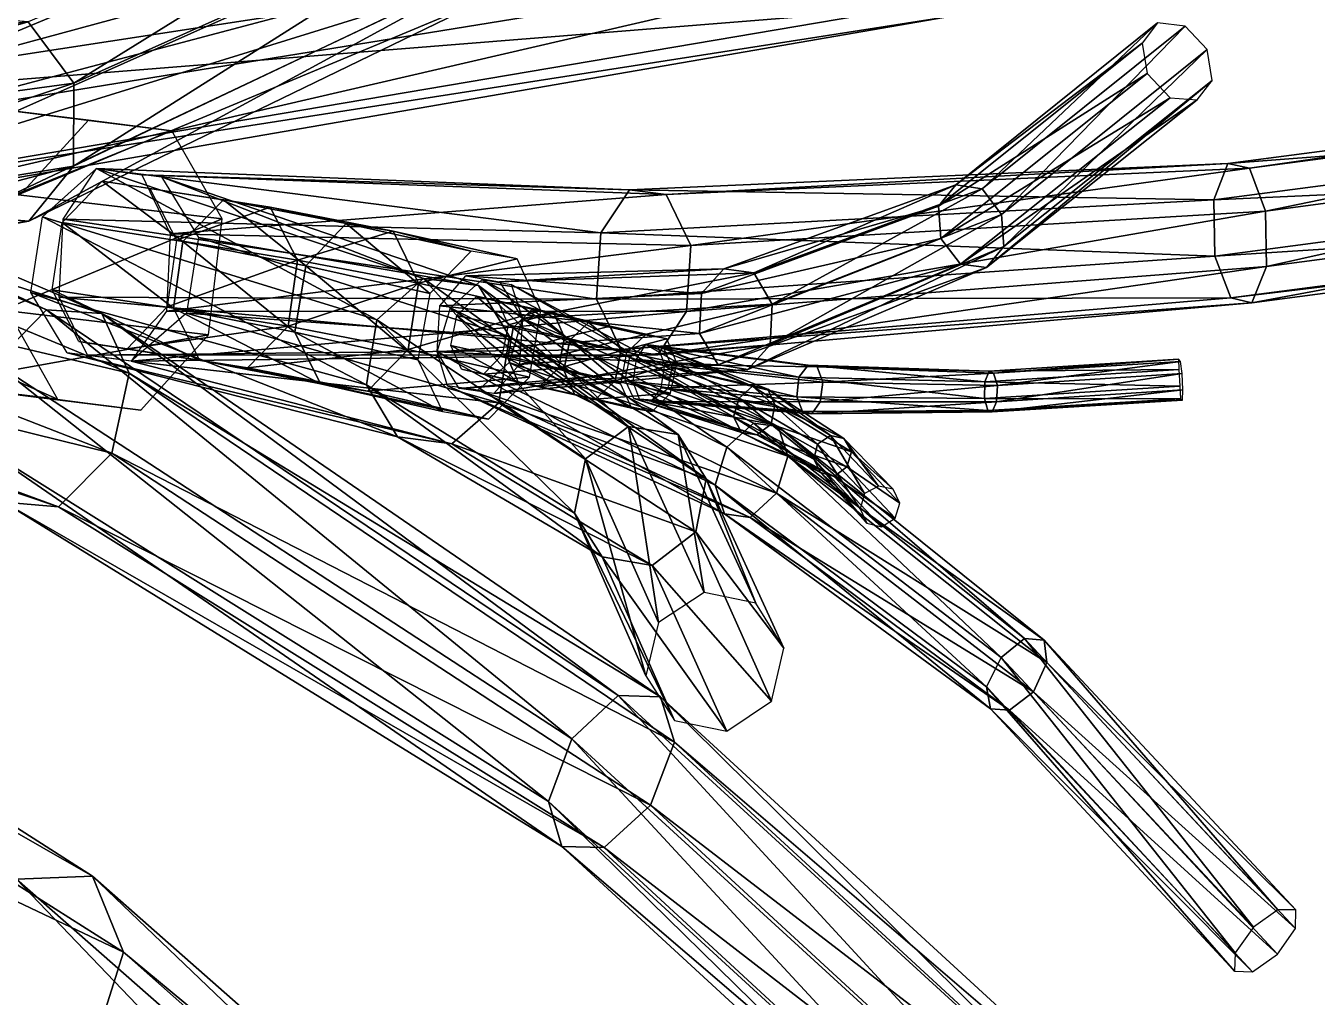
# Model space of a CAD drawing. Extents: x -19.7 to 19.7, y -24.1 to 24.1.
# Drawn here: x 13.709 to 17.334, y -4.801 to -2.076 of the extents above; entities that cross this region are included whole.
import ezdxf

# ---------------------------------------------------------------- set-up
doc = ezdxf.new("R2010")
doc.units = 0

msp = doc.modelspace()

# ---------------------------------------------------------------- linework, layer by layer
at = {"layer": 'aqua100', "color": 3}
for points in [[(13.32, -2.34155, -1.57891), (16.37506, -1.5324, -0.36962), (13.31451, -1.97003, -1.60089)], [(13.32, -2.34155, -1.57891), (16.39819, -1.84228, -0.34313), (16.37506, -1.5324, -0.36962)], [(13.84405, -2.23693, 0.13555), (14.9707, -1.53833, 1.71997), (13.71606, -2.06445, 0.22662)], [(13.84405, -2.23693, 0.13555), (15.09234, -1.67871, 1.65997), (14.9707, -1.53833, 1.71997)], [(13.41503, -2.203, 0.49328), (14.72308, -1.65679, 1.94696), (14.74206, -1.84271, 1.98345)], [(13.53961, -2.05017, 0.37213), (14.72308, -1.65679, 1.94696), (13.41503, -2.203, 0.49328)], [(13.84338, -2.46936, 0.15875), (15.11138, -1.86676, 1.69757), (15.09234, -1.67871, 1.65997)], [(13.84338, -2.46936, 0.15875), (15.09234, -1.67871, 1.65997), (13.84405, -2.23693, 0.13555)], [(12.74761, -1.92828, -0.92993), (16.04675, -1.79632, 0.27832), (12.75604, -2.30151, -0.90643)], [(12.75604, -2.30151, -0.90643), (16.04675, -1.79632, 0.27832), (16.16333, -2.02777, 0.11486)], [(13.16064, -2.59197, -1.3673), (16.31286, -2.04785, -0.14135), (16.39819, -1.84228, -0.34313)], [(13.16064, -2.59197, -1.3673), (16.39819, -1.84228, -0.34313), (13.32, -2.34155, -1.57891)], [(13.41503, -2.203, 0.49328), (14.74206, -1.84271, 1.98345), (13.41479, -2.4342, 0.51361)], [(13.41479, -2.4342, 0.51361), (14.74206, -1.84271, 1.98345), (14.8648, -1.98425, 1.92626)], [(13.71752, -2.62365, 0.27679), (15.0158, -1.99383, 1.80645), (15.11138, -1.86676, 1.69757)], [(13.71752, -2.62365, 0.27679), (15.11138, -1.86676, 1.69757), (13.84338, -2.46936, 0.15875)], [(13.41479, -2.4342, 0.51361), (14.8648, -1.98425, 1.92626), (13.54254, -2.6098, 0.42529)], [(13.54254, -2.6098, 0.42529), (14.8648, -1.98425, 1.92626), (15.0158, -1.99383, 1.80645)], [(12.75604, -2.30151, -0.90643), (16.16333, -2.02777, 0.11486), (12.92541, -2.57635, -1.09051)], [(12.92541, -2.57635, -1.09051), (16.16333, -2.02777, 0.11486), (16.31286, -2.04785, -0.14135)], [(13.54254, -2.6098, 0.42529), (15.0158, -1.99383, 1.80645), (13.71752, -2.62365, 0.27679)], [(12.3327, -2.21771, -1.28186), (13.71606, -2.06445, 0.22662), (13.53961, -2.05017, 0.37213)], [(12.48199, -2.42205, -1.3825), (13.71606, -2.06445, 0.22662), (12.3327, -2.21771, -1.28186)], [(12.48199, -2.42205, -1.3825), (13.84405, -2.23693, 0.13555), (13.71606, -2.06445, 0.22662)], [(12.92541, -2.57635, -1.09051), (16.31286, -2.04785, -0.14135), (13.16064, -2.59197, -1.3673)], [(16.31994, -2.52227, 2.72045), (16.88616, -2.06744, 3.39239), (16.8424, -2.12487, 3.45098)], [(16.39312, -2.53314, 2.66052), (16.88616, -2.06744, 3.39239), (16.31994, -2.52227, 2.72045)], [(16.39312, -2.53314, 2.66052), (16.96325, -2.07708, 3.33483), (16.88616, -2.06744, 3.39239)], [(16.44799, -2.60516, 2.63287), (16.96325, -2.07708, 3.33483), (16.39312, -2.53314, 2.66052)], [(16.44799, -2.60516, 2.63287), (17.02508, -2.14221, 3.31768), (16.96325, -2.07708, 3.33483)], [(16.31994, -2.52227, 2.72045), (16.8424, -2.12487, 3.45098), (16.27099, -2.58154, 2.77563)], [(16.27099, -2.58154, 2.77563), (16.8424, -2.12487, 3.45098), (16.85687, -2.21002, 3.48028)], [(16.45471, -2.69531, 2.65362), (17.02508, -2.14221, 3.31768), (16.44799, -2.60516, 2.63287)], [(16.45471, -2.69531, 2.65362), (17.03948, -2.22949, 3.3468), (17.02508, -2.14221, 3.31768)], [(16.27099, -2.58154, 2.77563), (16.85687, -2.21002, 3.48028), (16.27789, -2.67285, 2.79626)], [(16.27789, -2.67285, 2.79626), (16.85687, -2.21002, 3.48028), (16.9215, -2.2777, 3.46075)], [(12.20526, -2.21343, -1.03656), (13.76708, -2.87304, 0.20458), (13.62115, -3.02124, 0.30621)], [(12.39111, -2.22625, -1.22644), (13.76708, -2.87304, 0.20458), (12.20526, -2.21343, -1.03656)], [(12.39111, -2.22625, -1.22644), (13.9226, -2.88342, 0.03991), (13.76708, -2.87304, 0.20458)], [(12.48199, -2.42205, -1.3825), (13.9226, -2.88342, 0.03991), (12.39111, -2.22625, -1.22644)], [(12.48211, -2.68853, -1.35906), (13.84405, -2.23693, 0.13555), (12.48199, -2.42205, -1.3825)], [(12.48211, -2.68853, -1.35906), (13.84338, -2.46936, 0.15875), (13.84405, -2.23693, 0.13555)], [(16.40582, -2.75366, 2.7088), (16.99713, -2.28369, 3.40539), (17.03948, -2.22949, 3.3468)], [(16.40582, -2.75366, 2.7088), (17.03948, -2.22949, 3.3468), (16.45471, -2.69531, 2.65362)], [(17.14392, -2.47546, 1.61181), (18.85552, -2.2301, 1.7976), (17.083, -2.46228, 1.74407)], [(17.083, -2.46228, 1.74407), (18.85552, -2.2301, 1.7976), (18.84674, -2.32781, 1.90423)], [(17.14392, -2.47546, 1.61181), (18.88586, -2.24603, 1.66101), (18.85552, -2.2301, 1.7976)], [(17.18914, -2.59564, 1.52484), (18.88586, -2.24603, 1.66101), (17.14392, -2.47546, 1.61181)], [(17.18914, -2.59564, 1.52484), (18.9176, -2.3659, 1.57635), (18.88586, -2.24603, 1.66101)], [(13.54089, -2.29876, -0.19775), (13.88494, -2.34027, 0.55712), (13.30371, -2.27081, 0.02209)], [(13.30371, -2.27081, 0.02209), (13.88494, -2.34027, 0.55712), (13.69274, -2.55133, 0.71453)], [(16.27789, -2.67285, 2.79626), (16.9215, -2.2777, 3.46075), (16.33312, -2.74444, 2.76721)], [(16.33312, -2.74444, 2.76721), (16.9215, -2.2777, 3.46075), (16.99713, -2.28369, 3.40539)], [(13.54089, -2.29876, -0.19775), (14.11938, -2.37017, 0.33514), (13.88494, -2.34027, 0.55712)], [(13.68023, -2.54895, -0.35058), (14.11938, -2.37017, 0.33514), (13.54089, -2.29876, -0.19775)], [(16.33312, -2.74444, 2.76721), (16.99713, -2.28369, 3.40539), (16.40582, -2.75366, 2.7088)], [(17.044, -2.5642, 1.84777), (18.84674, -2.32781, 1.90423), (18.86151, -2.48217, 1.91943)], [(17.083, -2.46228, 1.74407), (18.84674, -2.32781, 1.90423), (17.044, -2.5642, 1.84777)], [(13.68023, -2.54895, -0.35058), (14.25988, -2.61773, 0.18261), (14.11938, -2.37017, 0.33514)], [(17.19158, -2.75073, 1.53985), (18.9176, -2.3659, 1.57635), (17.18914, -2.59564, 1.52484)], [(17.19158, -2.75073, 1.53985), (18.93365, -2.52075, 1.58868), (18.9176, -2.3659, 1.57635)], [(12.42187, -2.68023, -1.41265), (13.99938, -3.05017, -0.09619), (12.48199, -2.42205, -1.3825)], [(12.48199, -2.42205, -1.3825), (13.99938, -3.05017, -0.09619), (13.9226, -2.88342, 0.03991)], [(15.50659, -2.5487, 1.17053), (17.083, -2.46228, 1.74407), (15.40344, -2.53594, 1.31616)], [(15.40344, -2.53594, 1.31616), (17.083, -2.46228, 1.74407), (17.044, -2.5642, 1.84777)], [(15.50659, -2.5487, 1.17053), (17.14392, -2.47546, 1.61181), (17.083, -2.46228, 1.74407)], [(12.33239, -2.86724, -1.22106), (13.84338, -2.46936, 0.15875), (12.48211, -2.68853, -1.35906)], [(12.33239, -2.86724, -1.22106), (13.71752, -2.62365, 0.27679), (13.84338, -2.46936, 0.15875)], [(13.90771, -2.47607, 0.52081), (14.69464, -2.90051, 1.91674), (13.75616, -2.61132, 0.5982)], [(13.90771, -2.47607, 0.52081), (15.32275, -2.65637, 1.42828), (13.81347, -2.6181, 0.64971)], [(14.0902, -2.49963, 0.40209), (14.8258, -2.78485, 1.84783), (13.90771, -2.47607, 0.52081)], [(13.90771, -2.47607, 0.52081), (14.8258, -2.78485, 1.84783), (14.69464, -2.90051, 1.91674)], [(13.90771, -2.47607, 0.52081), (15.40344, -2.53594, 1.31616), (15.32275, -2.65637, 1.42828)], [(14.0346, -2.49359, 0.35083), (15.40344, -2.53594, 1.31616), (13.90771, -2.47607, 0.52081)], [(14.0346, -2.49359, 0.35083), (15.50659, -2.5487, 1.17053), (15.40344, -2.53594, 1.31616)], [(14.11401, -2.65979, 0.24005), (15.50659, -2.5487, 1.17053), (14.0346, -2.49359, 0.35083)], [(14.0902, -2.49963, 0.40209), (14.97943, -2.80444, 1.74188), (14.8258, -2.78485, 1.84783)], [(14.19372, -2.66949, 0.31317), (14.97943, -2.80444, 1.74188), (14.0902, -2.49963, 0.40209)], [(15.5755, -2.69244, 1.07141), (17.14392, -2.47546, 1.61181), (15.50659, -2.5487, 1.17053)], [(15.5755, -2.69244, 1.07141), (17.18914, -2.59564, 1.52484), (17.14392, -2.47546, 1.61181)], [(17.044, -2.5642, 1.84777), (18.86151, -2.48217, 1.91943), (17.04644, -2.72198, 1.86138)], [(17.04644, -2.72198, 1.86138), (18.86151, -2.48217, 1.91943), (18.89385, -2.60321, 1.83319)], [(13.92321, -2.51171, 0.51232), (14.1499, -2.68109, 0.90753), (13.81115, -2.62811, 0.60479)], [(13.92321, -2.51171, 0.51232), (14.26385, -2.5642, 0.81329), (14.1499, -2.68109, 0.90753)], [(14.05731, -2.53192, 0.3836), (14.26385, -2.5642, 0.81329), (13.92321, -2.51171, 0.51232)], [(14.13177, -2.67755, 0.29406), (14.39538, -2.58435, 0.68505), (14.05731, -2.53192, 0.3836)], [(14.05731, -2.53192, 0.3836), (14.39538, -2.58435, 0.68505), (14.26385, -2.5642, 0.81329)], [(15.40344, -2.53594, 1.31616), (17.044, -2.5642, 1.84777), (15.32275, -2.65637, 1.42828)], [(15.75244, -2.76898, 1.96948), (16.31994, -2.52227, 2.72045), (15.66845, -2.75756, 2.04425)], [(15.66845, -2.75756, 2.04425), (16.31994, -2.52227, 2.72045), (16.27099, -2.58154, 2.77563)], [(15.75244, -2.76898, 1.96948), (16.39312, -2.53314, 2.66052), (16.31994, -2.52227, 2.72045)], [(15.80377, -2.85662, 1.92449), (16.39312, -2.53314, 2.66052), (15.75244, -2.76898, 1.96948)], [(15.80377, -2.85662, 1.92449), (16.44799, -2.60516, 2.63287), (16.39312, -2.53314, 2.66052)], [(17.1502, -2.8529, 1.64447), (18.93365, -2.52075, 1.58868), (17.19158, -2.75073, 1.53985)], [(17.1502, -2.8529, 1.64447), (18.9223, -2.61932, 1.69512), (18.93365, -2.52075, 1.58868)], [(13.64361, -2.87377, -0.34521), (14.25988, -2.61773, 0.18261), (13.68023, -2.54895, -0.35058)], [(14.11401, -2.65979, 0.24005), (15.5755, -2.69244, 1.07141), (15.50659, -2.5487, 1.17053)], [(14.26385, -2.5642, 0.81329), (14.49511, -2.74902, 1.20794), (14.1499, -2.68109, 0.90753)], [(14.39538, -2.58435, 0.68505), (14.60852, -2.63043, 1.11608), (14.26385, -2.5642, 0.81329)], [(14.26385, -2.5642, 0.81329), (14.60852, -2.63043, 1.11608), (14.49511, -2.74902, 1.20794)], [(15.32275, -2.65637, 1.42828), (17.044, -2.5642, 1.84777), (17.04644, -2.72198, 1.86138)], [(12.12329, -2.84991, -1.05499), (13.54254, -2.6098, 0.42529), (13.71752, -2.62365, 0.27679)], [(14.13177, -2.67755, 0.29406), (14.47186, -2.73327, 0.59539), (14.39538, -2.58435, 0.68505)], [(14.47186, -2.73327, 0.59539), (14.74053, -2.65161, 0.98168), (14.39538, -2.58435, 0.68505)], [(14.39538, -2.58435, 0.68505), (14.74053, -2.65161, 0.98168), (14.60852, -2.63043, 1.11608)], [(15.56353, -2.87731, 1.08312), (17.19158, -2.75073, 1.53985), (17.18914, -2.59564, 1.52484)], [(15.56353, -2.87731, 1.08312), (17.18914, -2.59564, 1.52484), (15.5755, -2.69244, 1.07141)], [(15.66845, -2.75756, 2.04425), (16.27099, -2.58154, 2.77563), (15.60589, -2.82708, 2.1065)], [(15.60589, -2.82708, 2.1065), (16.27099, -2.58154, 2.77563), (16.27789, -2.67285, 2.79626)], [(15.79809, -2.97058, 1.93505), (16.45471, -2.69531, 2.65362), (16.44799, -2.60516, 2.63287)], [(15.79809, -2.97058, 1.93505), (16.44799, -2.60516, 2.63287), (15.80377, -2.85662, 1.92449)], [(17.04644, -2.72198, 1.86138), (18.89385, -2.60321, 1.83319), (17.09161, -2.83941, 1.77557)], [(17.09161, -2.83941, 1.77557), (18.89385, -2.60321, 1.83319), (18.9223, -2.61932, 1.69512)], [(12.12329, -2.84991, -1.05499), (13.71752, -2.62365, 0.27679), (12.33239, -2.86724, -1.22106)], [(13.64361, -2.87377, -0.34521), (14.22192, -2.94256, 0.18817), (14.25988, -2.61773, 0.18261)], [(13.75616, -2.61132, 0.5982), (14.6651, -3.08319, 1.90954), (13.72308, -2.8244, 0.58905)], [(13.75616, -2.61132, 0.5982), (14.69464, -2.90051, 1.91674), (14.6651, -3.08319, 1.90954)], [(13.81115, -2.62811, 0.60479), (14.12377, -2.86773, 0.91119), (13.78277, -2.81646, 0.60961)], [(13.81347, -2.6181, 0.64971), (15.31109, -2.84289, 1.43713), (13.80273, -2.83673, 0.66131)], [(13.81115, -2.62811, 0.60479), (14.1499, -2.68109, 0.90753), (14.12377, -2.86773, 0.91119)], [(13.81347, -2.6181, 0.64971), (15.32275, -2.65637, 1.42828), (15.31109, -2.84289, 1.43713)], [(14.60852, -2.63043, 1.11608), (14.84295, -2.82684, 1.50323), (14.49511, -2.74902, 1.20794)], [(14.74053, -2.65161, 0.98168), (14.9588, -2.70825, 1.40942), (14.60852, -2.63043, 1.11608)], [(14.60852, -2.63043, 1.11608), (14.9588, -2.70825, 1.40942), (14.84295, -2.82684, 1.50323)], [(17.09161, -2.83941, 1.77557), (18.9223, -2.61932, 1.69512), (17.1502, -2.8529, 1.64447)], [(12.25152, -2.85546, -1.29998), (13.95007, -3.27478, -0.12017), (12.42187, -2.68023, -1.41265)], [(12.42187, -2.68023, -1.41265), (13.95007, -3.27478, -0.12017), (13.99938, -3.05017, -0.09619)], [(14.10351, -2.87609, 0.25286), (15.5755, -2.69244, 1.07141), (14.11401, -2.65979, 0.24005)], [(14.10589, -2.86474, 0.29748), (14.47186, -2.73327, 0.59539), (14.13177, -2.67755, 0.29406)], [(14.1499, -2.68109, 0.90753), (14.4638, -2.93511, 1.20886), (14.12377, -2.86773, 0.91119)], [(14.1499, -2.68109, 0.90753), (14.49511, -2.74902, 1.20794), (14.4638, -2.93511, 1.20886)], [(14.16052, -2.88165, 0.30413), (15.06658, -2.94775, 1.66534), (14.19372, -2.66949, 0.31317)], [(14.19372, -2.66949, 0.31317), (15.06658, -2.94775, 1.66534), (14.97943, -2.80444, 1.74188)], [(14.47186, -2.73327, 0.59539), (14.81121, -2.79815, 0.89123), (14.74053, -2.65161, 0.98168)], [(14.74053, -2.65161, 0.98168), (15.08813, -2.72979, 1.27697), (14.9588, -2.70825, 1.40942)], [(14.81121, -2.79815, 0.89123), (15.08813, -2.72979, 1.27697), (14.74053, -2.65161, 0.98168)], [(15.32275, -2.65637, 1.42828), (17.04644, -2.72198, 1.86138), (15.31109, -2.84289, 1.43713)], [(15.60589, -2.82708, 2.1065), (16.27789, -2.67285, 2.79626), (15.60015, -2.93896, 2.117)], [(15.60015, -2.93896, 2.117), (16.27789, -2.67285, 2.79626), (16.33312, -2.74444, 2.76721)], [(14.10351, -2.87609, 0.25286), (15.56353, -2.87731, 1.08312), (15.5755, -2.69244, 1.07141)], [(15.73583, -3.0401, 1.99719), (16.40582, -2.75366, 2.7088), (16.45471, -2.69531, 2.65362)], [(15.73583, -3.0401, 1.99719), (16.45471, -2.69531, 2.65362), (15.79809, -2.97058, 1.93505)], [(11.17425, -2.72045, -2.95593), (13.89605, -4.46142, -1.03991), (13.68292, -4.46984, -0.79071)], [(11.33575, -2.99725, -3.18389), (13.89605, -4.46142, -1.03991), (11.17425, -2.72045, -2.95593)], [(14.10589, -2.86474, 0.29748), (14.4458, -2.91857, 0.59899), (14.47186, -2.73327, 0.59539)], [(14.4458, -2.91857, 0.59899), (14.81121, -2.79815, 0.89123), (14.47186, -2.73327, 0.59539)], [(14.49511, -2.74902, 1.20794), (14.8092, -3.01257, 1.49987), (14.4638, -2.93511, 1.20886)], [(14.49511, -2.74902, 1.20794), (14.84295, -2.82684, 1.50323), (14.8092, -3.01257, 1.49987)], [(14.81121, -2.79815, 0.89123), (15.15515, -2.87463, 1.18353), (15.08813, -2.72979, 1.27697)], [(15.31109, -2.84289, 1.43713), (17.04644, -2.72198, 1.86138), (17.09161, -2.83941, 1.77557)], [(15.48284, -2.99926, 1.19482), (17.19158, -2.75073, 1.53985), (15.56353, -2.87731, 1.08312)], [(15.48284, -2.99926, 1.19482), (17.1502, -2.8529, 1.64447), (17.19158, -2.75073, 1.53985)], [(15.60015, -2.93896, 2.117), (16.33312, -2.74444, 2.76721), (15.65277, -3.02661, 2.07348)], [(15.65277, -3.02661, 2.07348), (16.33312, -2.74444, 2.76721), (16.40582, -2.75366, 2.7088)], [(15.65277, -3.02661, 2.07348), (16.40582, -2.75366, 2.7088), (15.73583, -3.0401, 1.99719)], [(14.8258, -2.78485, 1.84783), (15.28015, -3.29058, 3.37329), (14.69464, -2.90051, 1.91674)], [(14.97943, -2.80444, 1.74188), (15.40093, -3.20025, 3.3377), (14.8258, -2.78485, 1.84783)], [(14.8258, -2.78485, 1.84783), (15.40093, -3.20025, 3.3377), (15.28015, -3.29058, 3.37329)], [(14.94421, -2.77752, 1.3692), (15.60589, -2.82708, 2.1065), (14.87103, -2.86187, 1.43896)], [(14.98968, -2.78759, 1.4071), (15.67651, -3.25823, 2.00537), (14.90118, -2.86663, 1.46441)], [(14.94421, -2.77752, 1.3692), (15.66845, -2.75756, 2.04425), (15.60589, -2.82708, 2.1065)], [(15.03906, -2.794, 1.28247), (15.66845, -2.75756, 2.04425), (14.94421, -2.77752, 1.3692)], [(15.07116, -2.80126, 1.30676), (15.75164, -3.19036, 1.95318), (14.98968, -2.78759, 1.4071)], [(14.98968, -2.78759, 1.4071), (15.75164, -3.19036, 1.95318), (15.67651, -3.25823, 2.00537)], [(15.03906, -2.794, 1.28247), (15.75244, -2.76898, 1.96948), (15.66845, -2.75756, 2.04425)], [(15.10302, -2.89703, 1.23187), (15.75244, -2.76898, 1.96948), (15.03906, -2.794, 1.28247)], [(15.10302, -2.89703, 1.23187), (15.80377, -2.85662, 1.92449), (15.75244, -2.76898, 1.96948)], [(13.07409, -2.80267, 0.18463), (13.65856, -2.87573, 0.72033), (13.79827, -3.12377, 0.56652)], [(13.07409, -2.80267, 0.18463), (13.79827, -3.12377, 0.56652), (13.21722, -3.05328, 0.03137)], [(13.72308, -2.8244, 0.58905), (14.75219, -3.22949, 1.83013), (13.82482, -2.99298, 0.49865)], [(13.72308, -2.8244, 0.58905), (14.6651, -3.08319, 1.90954), (14.75219, -3.22949, 1.83013)], [(13.78277, -2.81646, 0.60961), (14.12377, -2.86773, 0.91119), (14.19653, -3.01416, 0.8225)], [(13.78277, -2.81646, 0.60961), (14.19653, -3.01416, 0.8225), (13.85797, -2.96185, 0.51861)], [(14.4458, -2.91857, 0.59899), (14.78228, -2.98419, 0.89227), (14.81121, -2.79815, 0.89123)], [(14.78228, -2.98419, 0.89227), (15.15515, -2.87463, 1.18353), (14.81121, -2.79815, 0.89123)], [(14.87103, -2.86187, 1.43896), (15.60589, -2.82708, 2.1065), (15.60015, -2.93896, 2.117)], [(14.97943, -2.80444, 1.74188), (15.54052, -3.22216, 3.27239), (15.40093, -3.20025, 3.3377)], [(15.06658, -2.94775, 1.66534), (15.54052, -3.22216, 3.27239), (14.97943, -2.80444, 1.74188)], [(15.10302, -2.89703, 1.23187), (15.82092, -3.20007, 1.86975), (15.07116, -2.80126, 1.30676)], [(15.07116, -2.80126, 1.30676), (15.82092, -3.20007, 1.86975), (15.75164, -3.19036, 1.95318)], [(12.06726, -2.84307, -1.10913), (13.80072, -3.42565, -0.02008), (12.25152, -2.85546, -1.29998)], [(12.06726, -2.84307, -1.10913), (13.64691, -3.41223, 0.14569), (13.80072, -3.42565, -0.02008)], [(12.25152, -2.85546, -1.29998), (13.80072, -3.42565, -0.02008), (13.95007, -3.27478, -0.12017)], [(13.80273, -2.83673, 0.66131), (15.38061, -2.98425, 1.34057), (13.88226, -3, 0.54998)], [(13.80273, -2.83673, 0.66131), (15.31109, -2.84289, 1.43713), (15.38061, -2.98425, 1.34057)], [(14.87103, -2.86187, 1.43896), (15.60015, -2.93896, 2.117), (14.86376, -2.99047, 1.45239)], [(14.97448, -2.83544, 1.37091), (15.07751, -2.92291, 1.54772), (14.919, -2.88848, 1.41674)], [(15.03283, -2.84716, 1.31201), (15.13055, -2.87066, 1.50598), (14.97448, -2.83544, 1.37091)], [(14.97448, -2.83544, 1.37091), (15.13055, -2.87066, 1.50598), (15.07751, -2.92291, 1.54772)], [(15.03283, -2.84716, 1.31201), (15.19104, -2.88189, 1.44415), (15.13055, -2.87066, 1.50598)], [(15.0628, -2.91485, 1.26898), (15.19104, -2.88189, 1.44415), (15.03283, -2.84716, 1.31201)], [(15.0949, -3.02575, 1.24371), (15.79809, -2.97058, 1.93505), (15.80377, -2.85662, 1.92449)], [(15.0949, -3.02575, 1.24371), (15.80377, -2.85662, 1.92449), (15.10302, -2.89703, 1.23187)], [(15.31109, -2.84289, 1.43713), (17.09161, -2.83941, 1.77557), (15.38061, -2.98425, 1.34057)], [(15.38061, -2.98425, 1.34057), (17.09161, -2.83941, 1.77557), (17.1502, -2.8529, 1.64447)], [(15.38061, -2.98425, 1.34057), (17.1502, -2.8529, 1.64447), (15.48284, -2.99926, 1.19482)], [(13.45043, -3.0816, -0.18859), (14.22192, -2.94256, 0.18817), (13.64361, -2.87377, -0.34521)], [(13.76708, -2.87304, 0.20458), (15.24206, -4.07672, 1.31011), (13.62115, -3.02124, 0.30621)], [(13.9226, -2.88342, 0.03991), (15.37182, -3.95489, 1.23193), (13.76708, -2.87304, 0.20458)], [(13.76708, -2.87304, 0.20458), (15.37182, -3.95489, 1.23193), (15.24206, -4.07672, 1.31011)], [(13.9226, -2.88342, 0.03991), (15.49053, -3.95819, 1.08447), (15.37182, -3.95489, 1.23193)], [(13.99938, -3.05017, -0.09619), (15.49053, -3.95819, 1.08447), (13.9226, -2.88342, 0.03991)], [(13.9931, -2.98193, 0.39007), (14.4458, -2.91857, 0.59899), (14.10589, -2.86474, 0.29748)], [(14.00518, -3.01666, 0.37994), (15.56353, -2.87731, 1.08312), (14.10351, -2.87609, 0.25286)], [(14.00518, -3.01666, 0.37994), (15.48284, -2.99926, 1.19482), (15.56353, -2.87731, 1.08312)], [(14.00518, -3.01666, 0.37994), (15.03717, -3.13336, 1.6582), (14.16052, -2.88165, 0.30413)], [(14.12377, -2.86773, 0.91119), (14.4638, -2.93511, 1.20886), (14.53668, -3.0802, 1.11968)], [(14.12377, -2.86773, 0.91119), (14.53668, -3.0802, 1.11968), (14.19653, -3.01416, 0.8225)], [(14.16052, -2.88165, 0.30413), (15.03717, -3.13336, 1.6582), (15.06658, -2.94775, 1.66534)], [(14.78228, -2.98419, 0.89227), (15.12304, -3.0617, 1.18164), (15.15515, -2.87463, 1.18353)], [(14.90118, -2.86663, 1.46441), (15.64453, -3.3648, 1.99426), (14.86376, -2.99047, 1.45239)], [(14.90118, -2.86663, 1.46441), (15.67651, -3.25823, 2.00537), (15.64453, -3.3648, 1.99426)], [(14.919, -2.88848, 1.41674), (15.06176, -3.0083, 1.54949), (14.90197, -2.9729, 1.41552)], [(14.919, -2.88848, 1.41674), (15.07751, -2.92291, 1.54772), (15.06176, -3.0083, 1.54949)], [(15.0628, -2.91485, 1.26898), (15.22131, -2.94995, 1.40106), (15.19104, -2.88189, 1.44415)], [(15.06604, -3.02087, 1.21759), (15.84832, -3.28308, 1.802), (15.10302, -2.89703, 1.23187)], [(15.13055, -2.87066, 1.50598), (15.23583, -2.95782, 1.67993), (15.07751, -2.92291, 1.54772)], [(15.10302, -2.89703, 1.23187), (15.84832, -3.28308, 1.802), (15.82092, -3.20007, 1.86975)], [(15.13055, -2.87066, 1.50598), (15.28869, -2.90802, 1.63671), (15.23583, -2.95782, 1.67993)], [(15.19104, -2.88189, 1.44415), (15.28869, -2.90802, 1.63671), (15.13055, -2.87066, 1.50598)], [(15.19104, -2.88189, 1.44415), (15.34906, -2.91851, 1.5747), (15.28869, -2.90802, 1.63671)], [(15.22131, -2.94995, 1.40106), (15.34906, -2.91851, 1.5747), (15.19104, -2.88189, 1.44415)], [(13.9931, -2.98193, 0.39007), (14.33142, -3.03576, 0.69317), (14.4458, -2.91857, 0.59899)], [(14.33142, -3.03576, 0.69317), (14.78228, -2.98419, 0.89227), (14.4458, -2.91857, 0.59899)], [(14.4638, -2.93511, 1.20886), (14.8092, -3.01257, 1.49987), (14.8789, -3.15765, 1.40618)], [(14.4638, -2.93511, 1.20886), (14.8789, -3.15765, 1.40618), (14.53668, -3.0802, 1.11968)], [(14.69464, -2.90051, 1.91674), (15.24951, -3.44323, 3.35687), (14.6651, -3.08319, 1.90954)], [(14.69464, -2.90051, 1.91674), (15.28015, -3.29058, 3.37329), (15.24951, -3.44323, 3.35687)], [(15.04663, -2.9989, 1.26739), (15.22131, -2.94995, 1.40106), (15.0628, -2.91485, 1.26898)], [(15.07751, -2.92291, 1.54772), (15.21972, -3.04339, 1.68194), (15.06176, -3.0083, 1.54949)], [(15.07751, -2.92291, 1.54772), (15.23583, -2.95782, 1.67993), (15.21972, -3.04339, 1.68194)], [(15.22131, -2.94995, 1.40106), (15.37908, -2.9876, 1.53295), (15.34906, -2.91851, 1.5747)], [(15.28869, -2.90802, 1.63671), (15.39508, -2.99304, 1.81195), (15.23583, -2.95782, 1.67993)], [(15.34906, -2.91851, 1.5747), (15.44793, -2.94348, 1.76855), (15.28869, -2.90802, 1.63671)], [(15.28869, -2.90802, 1.63671), (15.44793, -2.94348, 1.76855), (15.39508, -2.99304, 1.81195)], [(15.34906, -2.91851, 1.5747), (15.50848, -2.95391, 1.70648), (15.44793, -2.94348, 1.76855)], [(15.37908, -2.9876, 1.53295), (15.50848, -2.95391, 1.70648), (15.34906, -2.91851, 1.5747)], [(13.45043, -3.0816, -0.18859), (14.03173, -3.1538, 0.34533), (14.22192, -2.94256, 0.18817)], [(13.85797, -2.96185, 0.51861), (14.33142, -3.03576, 0.69317), (13.9931, -2.98193, 0.39007)], [(13.85797, -2.96185, 0.51861), (14.19653, -3.01416, 0.8225), (14.33142, -3.03576, 0.69317)], [(14.86376, -2.99047, 1.45239), (15.60015, -2.93896, 2.117), (15.65277, -3.02661, 2.07348)], [(15.02276, -3.10742, 1.31262), (15.73583, -3.0401, 1.99719), (15.79809, -2.97058, 1.93505)], [(15.02276, -3.10742, 1.31262), (15.79809, -2.97058, 1.93505), (15.0949, -3.02575, 1.24371)], [(15.03717, -3.13336, 1.6582), (15.61877, -3.34649, 3.2127), (15.06658, -2.94775, 1.66534)], [(15.04663, -2.9989, 1.26739), (15.20404, -3.03625, 1.40008), (15.22131, -2.94995, 1.40106)], [(15.06658, -2.94775, 1.66534), (15.61877, -3.34649, 3.2127), (15.54052, -3.22216, 3.27239)], [(15.20404, -3.03625, 1.40008), (15.37908, -2.9876, 1.53295), (15.22131, -2.94995, 1.40106)], [(15.23583, -2.95782, 1.67993), (15.37799, -3.08056, 1.81243), (15.21972, -3.04339, 1.68194)], [(15.23583, -2.95782, 1.67993), (15.39508, -2.99304, 1.81195), (15.37799, -3.08056, 1.81243)], [(15.37908, -2.9876, 1.53295), (15.53649, -3.02233, 1.66583), (15.50848, -2.95391, 1.70648)], [(15.44976, -2.97027, 1.76037), (15.71185, -3.12048, 2.14422), (15.40423, -3.00598, 1.78643)], [(15.44976, -2.97027, 1.76037), (15.87921, -3.06176, 1.99859), (15.42285, -3.0108, 1.79827)], [(15.44976, -2.97027, 1.76037), (15.90551, -3.02764, 1.96447), (15.87921, -3.06176, 1.99859)], [(15.49957, -2.9815, 1.72222), (15.74932, -3.08648, 2.12023), (15.44976, -2.97027, 1.76037)], [(15.48327, -2.97686, 1.70928), (15.90551, -3.02764, 1.96447), (15.44976, -2.97027, 1.76037)], [(15.44976, -2.97027, 1.76037), (15.74932, -3.08648, 2.12023), (15.71185, -3.12048, 2.14422)], [(11.27941, -3.39154, -3.23205), (13.98345, -4.67462, -1.26617), (11.33575, -2.99725, -3.18389)], [(11.33575, -2.99725, -3.18389), (13.98345, -4.67462, -1.26617), (13.89605, -4.46142, -1.03991)], [(13.82482, -2.99298, 0.49865), (14.75219, -3.22949, 1.83013), (14.90466, -3.24865, 1.7243)], [(13.82482, -2.99298, 0.49865), (14.90466, -3.24865, 1.7243), (14.00518, -3.01666, 0.37994)], [(13.88226, -3, 0.54998), (15.38061, -2.98425, 1.34057), (15.48284, -2.99926, 1.19482)], [(13.88226, -3, 0.54998), (15.48284, -2.99926, 1.19482), (14.00518, -3.01666, 0.37994)], [(14.33142, -3.03576, 0.69317), (14.66851, -3.10083, 0.98541), (14.78228, -2.98419, 0.89227)], [(14.66851, -3.10083, 0.98541), (15.12304, -3.0617, 1.18164), (14.78228, -2.98419, 0.89227)], [(14.86376, -2.99047, 1.45239), (15.64453, -3.3648, 1.99426), (15.67022, -3.44525, 1.92749)], [(14.86376, -2.99047, 1.45239), (15.65277, -3.02661, 2.07348), (14.92553, -3.09362, 1.40216)], [(14.86376, -2.99047, 1.45239), (15.67022, -3.44525, 1.92749), (14.89288, -3.08575, 1.37445)], [(14.90197, -2.9729, 1.41552), (15.06176, -3.0083, 1.54949), (15.09155, -3.07604, 1.50646)], [(14.90197, -2.9729, 1.41552), (15.09155, -3.07604, 1.50646), (14.932, -3.03942, 1.37255)], [(14.99395, -3.05279, 1.31378), (15.20404, -3.03625, 1.40008), (15.04663, -2.9989, 1.26739)], [(15.06176, -3.0083, 1.54949), (15.25054, -3.11108, 1.6383), (15.09155, -3.07604, 1.50646)], [(15.06176, -3.0083, 1.54949), (15.21972, -3.04339, 1.68194), (15.25054, -3.11108, 1.6383)], [(15.20404, -3.03625, 1.40008), (15.36334, -3.07159, 1.53338), (15.37908, -2.9876, 1.53295)], [(15.36334, -3.07159, 1.53338), (15.53649, -3.02233, 1.66583), (15.37908, -2.9876, 1.53295)], [(15.40423, -3.00598, 1.78643), (15.69555, -3.17315, 2.14074), (15.39123, -3.06994, 1.7846)], [(15.40423, -3.00598, 1.78643), (15.71185, -3.12048, 2.14422), (15.69555, -3.17315, 2.14074)], [(15.48327, -2.97686, 1.70928), (15.93054, -3.03228, 1.91967), (15.90551, -3.02764, 1.96447)], [(15.50164, -3.02624, 1.67498), (15.93054, -3.03228, 1.91967), (15.48327, -2.97686, 1.70928)], [(15.49957, -2.9815, 1.72222), (15.7918, -3.09545, 2.08477), (15.74932, -3.08648, 2.12023)], [(15.52288, -3.03222, 1.69226), (15.7918, -3.09545, 2.08477), (15.49957, -2.9815, 1.72222)], [(13.62115, -3.02124, 0.30621), (15.17614, -4.25195, 1.27545), (13.56866, -3.24707, 0.28076)], [(13.62115, -3.02124, 0.30621), (15.24206, -4.07672, 1.31011), (15.17614, -4.25195, 1.27545)], [(14.00518, -3.01666, 0.37994), (14.90466, -3.24865, 1.7243), (15.03717, -3.13336, 1.6582)], [(14.19653, -3.01416, 0.8225), (14.53668, -3.0802, 1.11968), (14.66851, -3.10083, 0.98541)], [(14.19653, -3.01416, 0.8225), (14.66851, -3.10083, 0.98541), (14.33142, -3.03576, 0.69317)], [(14.92553, -3.09362, 1.40216), (15.65277, -3.02661, 2.07348), (15.73583, -3.0401, 1.99719)], [(14.92553, -3.09362, 1.40216), (15.73583, -3.0401, 1.99719), (15.02276, -3.10742, 1.31262)], [(14.932, -3.03942, 1.37255), (15.15081, -3.0874, 1.44458), (14.99395, -3.05279, 1.31378)], [(14.932, -3.03942, 1.37255), (15.09155, -3.07604, 1.50646), (15.15081, -3.0874, 1.44458)], [(14.97851, -3.09796, 1.27764), (15.81634, -3.38745, 1.79101), (15.06604, -3.02087, 1.21759)], [(14.99395, -3.05279, 1.31378), (15.15081, -3.0874, 1.44458), (15.20404, -3.03625, 1.40008)], [(15.06604, -3.02087, 1.21759), (15.81634, -3.38745, 1.79101), (15.84832, -3.28308, 1.802)], [(15.15081, -3.0874, 1.44458), (15.36334, -3.07159, 1.53338), (15.20404, -3.03625, 1.40008)], [(15.21972, -3.04339, 1.68194), (15.37799, -3.08056, 1.81243), (15.40911, -3.14843, 1.77062)], [(15.21972, -3.04339, 1.68194), (15.40911, -3.14843, 1.77062), (15.25054, -3.11108, 1.6383)], [(15.36334, -3.07159, 1.53338), (15.51916, -3.10675, 1.66497), (15.53649, -3.02233, 1.66583)], [(15.42285, -3.0108, 1.79827), (15.87292, -3.11663, 2.00231), (15.41394, -3.0747, 1.80334)], [(15.42285, -3.0108, 1.79827), (15.87921, -3.06176, 1.99859), (15.87292, -3.11663, 2.00231)], [(15.49176, -3.09124, 1.67852), (15.94586, -3.07574, 1.89056), (15.50164, -3.02624, 1.67498)], [(15.50164, -3.02624, 1.67498), (15.94586, -3.07574, 1.89056), (15.93054, -3.03228, 1.91967)], [(15.51153, -3.09393, 1.69165), (15.81121, -3.13958, 2.06195), (15.52288, -3.03222, 1.69226)], [(15.52288, -3.03222, 1.69226), (15.81121, -3.13958, 2.06195), (15.7918, -3.09545, 2.08477)], [(15.90551, -3.02764, 1.96447), (16.40093, -3.07513, 2.08404), (15.87921, -3.06176, 1.99859)], [(15.93054, -3.03228, 1.91967), (16.41284, -3.04498, 2.0548), (15.90551, -3.02764, 1.96447)], [(15.90551, -3.02764, 1.96447), (16.41284, -3.04498, 2.0548), (16.40093, -3.07513, 2.08404)], [(15.94586, -3.07574, 1.89056), (16.42559, -3.05084, 2.01342), (15.93054, -3.03228, 1.91967)], [(15.93054, -3.03228, 1.91967), (16.42559, -3.05084, 2.01342), (16.41284, -3.04498, 2.0548)], [(16.40093, -3.07513, 2.08404), (16.9458, -3.03985, 2.05853), (16.94866, -3.08703, 2.06408)], [(16.41284, -3.04498, 2.0548), (16.9458, -3.03985, 2.05853), (16.40093, -3.07513, 2.08404)], [(16.42559, -3.05084, 2.01342), (16.94451, -3.01141, 2.02893), (16.41284, -3.04498, 2.0548)], [(16.41284, -3.04498, 2.0548), (16.94451, -3.01141, 2.02893), (16.9458, -3.03985, 2.05853)], [(16.42559, -3.05084, 2.01342), (16.94982, -3.01751, 1.98852), (16.94451, -3.01141, 2.02893)], [(16.4367, -3.08489, 1.98687), (16.94982, -3.01751, 1.98852), (16.42559, -3.05084, 2.01342)], [(16.4367, -3.08489, 1.98687), (16.9552, -3.0509, 1.96173), (16.94982, -3.01751, 1.98852)], [(13.21722, -3.05328, 0.03137), (14.03173, -3.1538, 0.34533), (13.45043, -3.0816, -0.18859)], [(13.21722, -3.05328, 0.03137), (13.79827, -3.12377, 0.56652), (14.03173, -3.1538, 0.34533)], [(13.95007, -3.27478, -0.12017), (15.52954, -4.08569, 0.95568), (13.99938, -3.05017, -0.09619)], [(13.99938, -3.05017, -0.09619), (15.52954, -4.08569, 0.95568), (15.49053, -3.95819, 1.08447)], [(14.53668, -3.0802, 1.11968), (14.8789, -3.15765, 1.40618), (15.00811, -3.17956, 1.27404)], [(14.53668, -3.0802, 1.11968), (15.00811, -3.17956, 1.27404), (14.66851, -3.10083, 0.98541)], [(14.66851, -3.10083, 0.98541), (15.00811, -3.17956, 1.27404), (15.12304, -3.0617, 1.18164)], [(15.09155, -3.07604, 1.50646), (15.30804, -3.1231, 1.578), (15.15081, -3.0874, 1.44458)], [(15.09155, -3.07604, 1.50646), (15.25054, -3.11108, 1.6383), (15.30804, -3.1231, 1.578)], [(15.15081, -3.0874, 1.44458), (15.30804, -3.1231, 1.578), (15.36334, -3.07159, 1.53338)], [(15.30804, -3.1231, 1.578), (15.51916, -3.10675, 1.66497), (15.36334, -3.07159, 1.53338)], [(15.39123, -3.06994, 1.7846), (15.71832, -3.21716, 2.1159), (15.41613, -3.12145, 1.75732)], [(15.39123, -3.06994, 1.7846), (15.69555, -3.17315, 2.14074), (15.71832, -3.21716, 2.1159)], [(15.41394, -3.0747, 1.80334), (15.88885, -3.15838, 1.96917), (15.43212, -3.12341, 1.76904)], [(15.41394, -3.0747, 1.80334), (15.87292, -3.11663, 2.00231), (15.88885, -3.15838, 1.96917)], [(15.49176, -3.09124, 1.67852), (15.9392, -3.13079, 1.893), (15.94586, -3.07574, 1.89056)], [(15.87921, -3.06176, 1.99859), (16.4002, -3.12127, 2.08825), (15.87292, -3.11663, 2.00231)], [(15.87921, -3.06176, 1.99859), (16.40093, -3.07513, 2.08404), (16.4002, -3.12127, 2.08825)], [(15.9392, -3.13079, 1.893), (16.4367, -3.08489, 1.98687), (15.94586, -3.07574, 1.89056)], [(15.94586, -3.07574, 1.89056), (16.4367, -3.08489, 1.98687), (16.42559, -3.05084, 2.01342)], [(16.40093, -3.07513, 2.08404), (16.94866, -3.08703, 2.06408), (16.4002, -3.12127, 2.08825)], [(16.43359, -3.13067, 1.99224), (16.9569, -3.09741, 1.96575), (16.9552, -3.0509, 1.96173)], [(16.43359, -3.13067, 1.99224), (16.9552, -3.0509, 1.96173), (16.4367, -3.08489, 1.98687)], [(14.6651, -3.08319, 1.90954), (15.3269, -3.56567, 3.30133), (14.75219, -3.22949, 1.83013)], [(14.6651, -3.08319, 1.90954), (15.24951, -3.44323, 3.35687), (15.3269, -3.56567, 3.30133)], [(14.89288, -3.08575, 1.37445), (15.74255, -3.45526, 1.84295), (14.97851, -3.09796, 1.27764)], [(14.89288, -3.08575, 1.37445), (15.67022, -3.44525, 1.92749), (15.74255, -3.45526, 1.84295)], [(14.97851, -3.09796, 1.27764), (15.74255, -3.45526, 1.84295), (15.81634, -3.38745, 1.79101)], [(15.25054, -3.11108, 1.6383), (15.40911, -3.14843, 1.77062), (15.46765, -3.15789, 1.71112)], [(15.25054, -3.11108, 1.6383), (15.46765, -3.15789, 1.71112), (15.30804, -3.1231, 1.578)], [(15.30804, -3.1231, 1.578), (15.46765, -3.15789, 1.71112), (15.51916, -3.10675, 1.66497)], [(15.46447, -3.12963, 1.71643), (15.9392, -3.13079, 1.893), (15.49176, -3.09124, 1.67852)], [(15.46447, -3.12963, 1.71643), (15.8012, -3.19329, 2.05914), (15.51153, -3.09393, 1.69165)], [(15.51153, -3.09393, 1.69165), (15.8012, -3.19329, 2.05914), (15.81121, -3.13958, 2.06195)], [(15.74932, -3.08648, 2.12023), (15.93133, -3.2492, 2.53784), (15.71185, -3.12048, 2.14422)], [(15.7918, -3.09545, 2.08477), (15.9682, -3.22534, 2.52716), (15.74932, -3.08648, 2.12023)], [(15.74932, -3.08648, 2.12023), (15.9682, -3.22534, 2.52716), (15.93133, -3.2492, 2.53784)], [(15.7918, -3.09545, 2.08477), (16.00506, -3.23339, 2.50311), (15.9682, -3.22534, 2.52716)], [(15.81121, -3.13958, 2.06195), (16.00506, -3.23339, 2.50311), (15.7918, -3.09545, 2.08477)], [(15.87292, -3.11663, 2.00231), (16.40911, -3.15557, 2.06414), (15.88885, -3.15838, 1.96917)], [(15.87292, -3.11663, 2.00231), (16.4002, -3.12127, 2.08825), (16.40911, -3.15557, 2.06414)], [(15.9392, -3.13079, 1.893), (16.43359, -3.13067, 1.99224), (16.4367, -3.08489, 1.98687)], [(16.4002, -3.12127, 2.08825), (16.94866, -3.08703, 2.06408), (16.95037, -3.12286, 2.03851)], [(16.42181, -3.1593, 2.02282), (16.9569, -3.09741, 1.96575), (16.43359, -3.13067, 1.99224)], [(16.42181, -3.1593, 2.02282), (16.95544, -3.12579, 1.99682), (16.9569, -3.09741, 1.96575)], [(14.90466, -3.24865, 1.7243), (15.58935, -3.49572, 3.19793), (15.03717, -3.13336, 1.6582)], [(15.03717, -3.13336, 1.6582), (15.58935, -3.49572, 3.19793), (15.61877, -3.34649, 3.2127)], [(15.41613, -3.12145, 1.75732), (15.71832, -3.21716, 2.1159), (15.76086, -3.22375, 2.08258)], [(15.41613, -3.12145, 1.75732), (15.76086, -3.22375, 2.08258), (15.46447, -3.12963, 1.71643)], [(15.43212, -3.12341, 1.76904), (15.91522, -3.16485, 1.92718), (15.46447, -3.12963, 1.71643)], [(15.43212, -3.12341, 1.76904), (15.88885, -3.15838, 1.96917), (15.91522, -3.16485, 1.92718)], [(15.46447, -3.12963, 1.71643), (15.91522, -3.16485, 1.92718), (15.9392, -3.13079, 1.893)], [(15.46447, -3.12963, 1.71643), (15.76086, -3.22375, 2.08258), (15.8012, -3.19329, 2.05914)], [(15.71185, -3.12048, 2.14422), (15.92065, -3.29193, 2.53607), (15.69555, -3.17315, 2.14074)], [(15.71185, -3.12048, 2.14422), (15.93133, -3.2492, 2.53784), (15.92065, -3.29193, 2.53607)], [(15.8012, -3.19329, 2.05914), (16.02679, -3.27124, 2.48321), (15.81121, -3.13958, 2.06195)], [(15.81121, -3.13958, 2.06195), (16.02679, -3.27124, 2.48321), (16.00506, -3.23339, 2.50311)], [(15.91522, -3.16485, 1.92718), (16.43359, -3.13067, 1.99224), (15.9392, -3.13079, 1.893)], [(15.91522, -3.16485, 1.92718), (16.42181, -3.1593, 2.02282), (16.43359, -3.13067, 1.99224)], [(16.4002, -3.12127, 2.08825), (16.95037, -3.12286, 2.03851), (16.40911, -3.15557, 2.06414)], [(16.40911, -3.15557, 2.06414), (16.95037, -3.12286, 2.03851), (16.95544, -3.12579, 1.99682)], [(16.40911, -3.15557, 2.06414), (16.95544, -3.12579, 1.99682), (16.42181, -3.1593, 2.02282)], [(15.69555, -3.17315, 2.14074), (15.93945, -3.32922, 2.5191), (15.71832, -3.21716, 2.1159)], [(15.69555, -3.17315, 2.14074), (15.92065, -3.29193, 2.53607), (15.93945, -3.32922, 2.5191)], [(15.88885, -3.15838, 1.96917), (16.40911, -3.15557, 2.06414), (16.42181, -3.1593, 2.02282)], [(15.88885, -3.15838, 1.96917), (16.42181, -3.1593, 2.02282), (15.91522, -3.16485, 1.92718)], [(15.40093, -3.20025, 3.3377), (15.48504, -3.75018, 4.9569), (15.28015, -3.29058, 3.37329)], [(15.40093, -3.20025, 3.3377), (15.61309, -3.66595, 4.94708), (15.48504, -3.75018, 4.9569)], [(15.54052, -3.22216, 3.27239), (15.61309, -3.66595, 4.94708), (15.40093, -3.20025, 3.3377)], [(15.61877, -3.34649, 3.2127), (15.75793, -3.69598, 4.90411), (15.54052, -3.22216, 3.27239)], [(15.54052, -3.22216, 3.27239), (15.75793, -3.69598, 4.90411), (15.61309, -3.66595, 4.94708)], [(15.75164, -3.19036, 1.95318), (16.4472, -3.84796, 2.44799), (15.67651, -3.25823, 2.00537)], [(15.71832, -3.21716, 2.1159), (15.97845, -3.34014, 2.49493), (15.76086, -3.22375, 2.08258)], [(15.71832, -3.21716, 2.1159), (15.93945, -3.32922, 2.5191), (15.97845, -3.34014, 2.49493)], [(15.82092, -3.20007, 1.86975), (16.51214, -3.79461, 2.40594), (15.75164, -3.19036, 1.95318)], [(15.75164, -3.19036, 1.95318), (16.51214, -3.79461, 2.40594), (16.4472, -3.84796, 2.44799)], [(15.76086, -3.22375, 2.08258), (16.01336, -3.31286, 2.48016), (15.8012, -3.19329, 2.05914)], [(15.76086, -3.22375, 2.08258), (15.97845, -3.34014, 2.49493), (16.01336, -3.31286, 2.48016)], [(15.8012, -3.19329, 2.05914), (16.01336, -3.31286, 2.48016), (16.02679, -3.27124, 2.48321)], [(15.84832, -3.28308, 1.802), (16.56738, -3.7998, 2.33349), (15.82092, -3.20007, 1.86975)], [(15.82092, -3.20007, 1.86975), (16.56738, -3.7998, 2.33349), (16.51214, -3.79461, 2.40594)], [(15.9682, -3.22534, 2.52716), (16.06353, -3.38818, 2.97985), (15.93133, -3.2492, 2.53784)], [(15.9682, -3.22534, 2.52716), (16.10241, -3.36724, 2.97052), (16.06353, -3.38818, 2.97985)], [(16.00506, -3.23339, 2.50311), (16.10241, -3.36724, 2.97052), (15.9682, -3.22534, 2.52716)], [(13.56866, -3.24707, 0.28076), (15.21362, -4.37829, 1.14495), (13.64691, -3.41223, 0.14569)], [(13.56866, -3.24707, 0.28076), (15.17614, -4.25195, 1.27545), (15.21362, -4.37829, 1.14495)], [(14.75219, -3.22949, 1.83013), (15.46722, -3.58996, 3.23358), (14.90466, -3.24865, 1.7243)], [(14.75219, -3.22949, 1.83013), (15.3269, -3.56567, 3.30133), (15.46722, -3.58996, 3.23358)], [(14.90466, -3.24865, 1.7243), (15.46722, -3.58996, 3.23358), (15.58935, -3.49572, 3.19793)], [(15.67651, -3.25823, 2.00537), (16.40588, -3.93048, 2.43017), (15.64453, -3.3648, 1.99426)], [(15.67651, -3.25823, 2.00537), (16.4472, -3.84796, 2.44799), (16.40588, -3.93048, 2.43017)], [(15.93133, -3.2492, 2.53784), (16.05126, -3.43151, 2.97399), (15.92065, -3.29193, 2.53607)], [(15.93133, -3.2492, 2.53784), (16.06353, -3.38818, 2.97985), (16.05126, -3.43151, 2.97399)], [(16.02679, -3.27124, 2.48321), (16.14416, -3.37548, 2.95172), (16.00506, -3.23339, 2.50311)], [(16.00506, -3.23339, 2.50311), (16.14416, -3.37548, 2.95172), (16.10241, -3.36724, 2.97052)], [(13.80072, -3.42565, -0.02008), (15.4627, -4.26287, 0.91967), (13.95007, -3.27478, -0.12017)], [(13.95007, -3.27478, -0.12017), (15.4627, -4.26287, 0.91967), (15.52954, -4.08569, 0.95568)], [(15.28015, -3.29058, 3.37329), (15.44976, -3.90008, 4.93127), (15.24951, -3.44323, 3.35687)], [(15.28015, -3.29058, 3.37329), (15.48504, -3.75018, 4.9569), (15.44976, -3.90008, 4.93127)], [(15.81634, -3.38745, 1.79101), (16.57531, -3.86267, 2.26879), (15.84832, -3.28308, 1.802)], [(15.84832, -3.28308, 1.802), (16.57531, -3.86267, 2.26879), (16.56738, -3.7998, 2.33349)], [(15.92065, -3.29193, 2.53607), (16.06958, -3.471, 2.95709), (15.93945, -3.32922, 2.5191)], [(15.92065, -3.29193, 2.53607), (16.05126, -3.43151, 2.97399), (16.06958, -3.471, 2.95709)], [(16.01336, -3.31286, 2.48016), (16.16259, -3.41516, 2.93615), (16.02679, -3.27124, 2.48321)], [(16.02679, -3.27124, 2.48321), (16.16259, -3.41516, 2.93615), (16.14416, -3.37548, 2.95172)], [(15.93945, -3.32922, 2.5191), (16.06958, -3.471, 2.95709), (16.11108, -3.48181, 2.93835)], [(15.93945, -3.32922, 2.5191), (16.11108, -3.48181, 2.93835), (15.97845, -3.34014, 2.49493)], [(15.97845, -3.34014, 2.49493), (16.14941, -3.45745, 2.92877), (16.01336, -3.31286, 2.48016)], [(16.01336, -3.31286, 2.48016), (16.14941, -3.45745, 2.92877), (16.16259, -3.41516, 2.93615)], [(15.58935, -3.49572, 3.19793), (15.83642, -3.82202, 4.85937), (15.61877, -3.34649, 3.2127)], [(15.61877, -3.34649, 3.2127), (15.83642, -3.82202, 4.85937), (15.75793, -3.69598, 4.90411)], [(15.64453, -3.3648, 1.99426), (16.40588, -3.93048, 2.43017), (16.41674, -3.99237, 2.36804)], [(15.64453, -3.3648, 1.99426), (16.41674, -3.99237, 2.36804), (15.67022, -3.44525, 1.92749)], [(15.97845, -3.34014, 2.49493), (16.11108, -3.48181, 2.93835), (16.14941, -3.45745, 2.92877)], [(11.03656, -3.66412, -3.07489), (13.88671, -4.97973, -1.33673), (11.27941, -3.39154, -3.23205)], [(11.27941, -3.39154, -3.23205), (13.88671, -4.97973, -1.33673), (13.98345, -4.67462, -1.26617)], [(15.74255, -3.45526, 1.84295), (16.53723, -3.94421, 2.25366), (15.81634, -3.38745, 1.79101)], [(15.81634, -3.38745, 1.79101), (16.53723, -3.94421, 2.25366), (16.57531, -3.86267, 2.26879)], [(13.64691, -3.41223, 0.14569), (15.33251, -4.38153, 0.99877), (13.80072, -3.42565, -0.02008)], [(13.64691, -3.41223, 0.14569), (15.21362, -4.37829, 1.14495), (15.33251, -4.38153, 0.99877)], [(13.80072, -3.42565, -0.02008), (15.33251, -4.38153, 0.99877), (15.4627, -4.26287, 0.91967)], [(15.24951, -3.44323, 3.35687), (15.44976, -3.90008, 4.93127), (15.53002, -4.0252, 4.88433)], [(15.24951, -3.44323, 3.35687), (15.53002, -4.0252, 4.88433), (15.3269, -3.56567, 3.30133)], [(15.67022, -3.44525, 1.92749), (16.41674, -3.99237, 2.36804), (16.4707, -3.99645, 2.29296)], [(15.67022, -3.44525, 1.92749), (16.4707, -3.99645, 2.29296), (15.74255, -3.45526, 1.84295)], [(15.74255, -3.45526, 1.84295), (16.4707, -3.99645, 2.29296), (16.53723, -3.94421, 2.25366)], [(15.46722, -3.58996, 3.23358), (15.80267, -3.97106, 4.83184), (15.58935, -3.49572, 3.19793)], [(15.58935, -3.49572, 3.19793), (15.80267, -3.97106, 4.83184), (15.83642, -3.82202, 4.85937)], [(15.3269, -3.56567, 3.30133), (15.677, -4.05517, 4.84259), (15.46722, -3.58996, 3.23358)], [(15.3269, -3.56567, 3.30133), (15.53002, -4.0252, 4.88433), (15.677, -4.05517, 4.84259)], [(15.46722, -3.58996, 3.23358), (15.677, -4.05517, 4.84259), (15.80267, -3.97106, 4.83184)], [(11.03656, -3.66412, -3.07489), (13.66857, -5.2019, -1.21496), (13.88671, -4.97973, -1.33673)], [(16.51214, -3.79461, 2.40594), (17.15496, -4.60479, 2.78735), (16.4472, -3.84796, 2.44799)], [(16.51214, -3.79461, 2.40594), (17.22344, -4.55657, 2.74755), (17.15496, -4.60479, 2.78735)], [(16.56738, -3.7998, 2.33349), (17.22344, -4.55657, 2.74755), (16.51214, -3.79461, 2.40594)], [(16.57531, -3.86267, 2.26879), (17.27355, -4.55651, 2.67059), (16.56738, -3.7998, 2.33349)], [(16.56738, -3.7998, 2.33349), (17.27355, -4.55651, 2.67059), (17.22344, -4.55657, 2.74755)], [(16.4472, -3.84796, 2.44799), (17.10369, -4.67657, 2.76391), (16.40588, -3.93048, 2.43017)], [(16.4472, -3.84796, 2.44799), (17.15496, -4.60479, 2.78735), (17.10369, -4.67657, 2.76391)], [(16.53723, -3.94421, 2.25366), (17.27331, -4.60839, 2.60125), (16.57531, -3.86267, 2.26879)], [(16.57531, -3.86267, 2.26879), (17.27331, -4.60839, 2.60125), (17.27355, -4.55651, 2.67059)], [(16.40588, -3.93048, 2.43017), (17.1018, -4.72827, 2.69458), (16.41674, -3.99237, 2.36804)], [(16.40588, -3.93048, 2.43017), (17.10369, -4.67657, 2.76391), (17.1018, -4.72827, 2.69458)], [(16.4707, -3.99645, 2.29296), (17.22283, -4.68072, 2.57952), (16.53723, -3.94421, 2.25366)], [(16.53723, -3.94421, 2.25366), (17.22283, -4.68072, 2.57952), (17.27331, -4.60839, 2.60125)], [(15.37182, -3.95489, 1.23193), (16.77777, -5.48162, 2.07904), (15.24206, -4.07672, 1.31011)], [(15.37182, -3.95489, 1.23193), (16.91632, -5.36846, 2.00244), (16.77777, -5.48162, 2.07904)], [(15.49053, -3.95819, 1.08447), (16.91632, -5.36846, 2.00244), (15.37182, -3.95489, 1.23193)], [(15.49053, -3.95819, 1.08447), (17.02349, -5.36535, 1.84704), (16.91632, -5.36846, 2.00244)], [(15.52954, -4.08569, 0.95568), (17.02349, -5.36535, 1.84704), (15.49053, -3.95819, 1.08447)], [(16.41674, -3.99237, 2.36804), (17.1018, -4.72827, 2.69458), (17.15197, -4.73028, 2.61779)], [(16.41674, -3.99237, 2.36804), (17.15197, -4.73028, 2.61779), (16.4707, -3.99645, 2.29296)], [(16.4707, -3.99645, 2.29296), (17.15197, -4.73028, 2.61779), (17.22283, -4.68072, 2.57952)], [(15.24206, -4.07672, 1.31011), (16.68841, -5.63806, 2.03228), (15.17614, -4.25195, 1.27545)], [(15.24206, -4.07672, 1.31011), (16.77777, -5.48162, 2.07904), (16.68841, -5.63806, 2.03228)], [(15.4627, -4.26287, 0.91967), (17.03784, -5.47473, 1.70684), (15.52954, -4.08569, 0.95568)], [(15.52954, -4.08569, 0.95568), (17.03784, -5.47473, 1.70684), (17.02349, -5.36535, 1.84704)], [(15.17614, -4.25195, 1.27545), (16.68841, -5.63806, 2.03228), (16.70147, -5.74719, 1.88964)], [(15.17614, -4.25195, 1.27545), (16.70147, -5.74719, 1.88964), (15.21362, -4.37829, 1.14495)], [(15.33251, -4.38153, 0.99877), (16.94885, -5.63128, 1.6596), (15.4627, -4.26287, 0.91967)], [(15.4627, -4.26287, 0.91967), (16.94885, -5.63128, 1.6596), (17.03784, -5.47473, 1.70684)], [(15.21362, -4.37829, 1.14495), (16.80999, -5.74475, 1.7348), (15.33251, -4.38153, 0.99877)], [(15.21362, -4.37829, 1.14495), (16.70147, -5.74719, 1.88964), (16.80999, -5.74475, 1.7348)], [(15.33251, -4.38153, 0.99877), (16.80999, -5.74475, 1.7348), (16.94885, -5.63128, 1.6596)], [(13.68292, -4.46984, -0.79071), (16.17559, -7.07238, 0.64544), (13.46649, -4.69128, -0.66796)], [(13.89605, -4.46142, -1.03991), (16.40783, -6.86309, 0.52447), (13.68292, -4.46984, -0.79071)], [(13.68292, -4.46984, -0.79071), (16.40783, -6.86309, 0.52447), (16.17559, -7.07238, 0.64544)], [(13.89605, -4.46142, -1.03991), (16.59906, -6.84259, 0.26251), (16.40783, -6.86309, 0.52447)], [(13.98345, -4.67462, -1.26617), (16.59906, -6.84259, 0.26251), (13.89605, -4.46142, -1.03991)], [(13.88671, -4.97973, -1.33673), (16.63323, -7.02209, 0.01074), (13.98345, -4.67462, -1.26617)], [(13.98345, -4.67462, -1.26617), (16.63323, -7.02209, 0.01074), (16.59906, -6.84259, 0.26251)], [(13.46649, -4.69128, -0.66796), (16.03326, -7.34478, 0.55224), (13.37158, -4.99731, -0.74035)], [(13.46649, -4.69128, -0.66796), (16.17559, -7.07238, 0.64544), (16.03326, -7.34478, 0.55224)]]:
    msp.add_3dface(points, dxfattribs=at)

doc.saveas('drawing.dxf')
